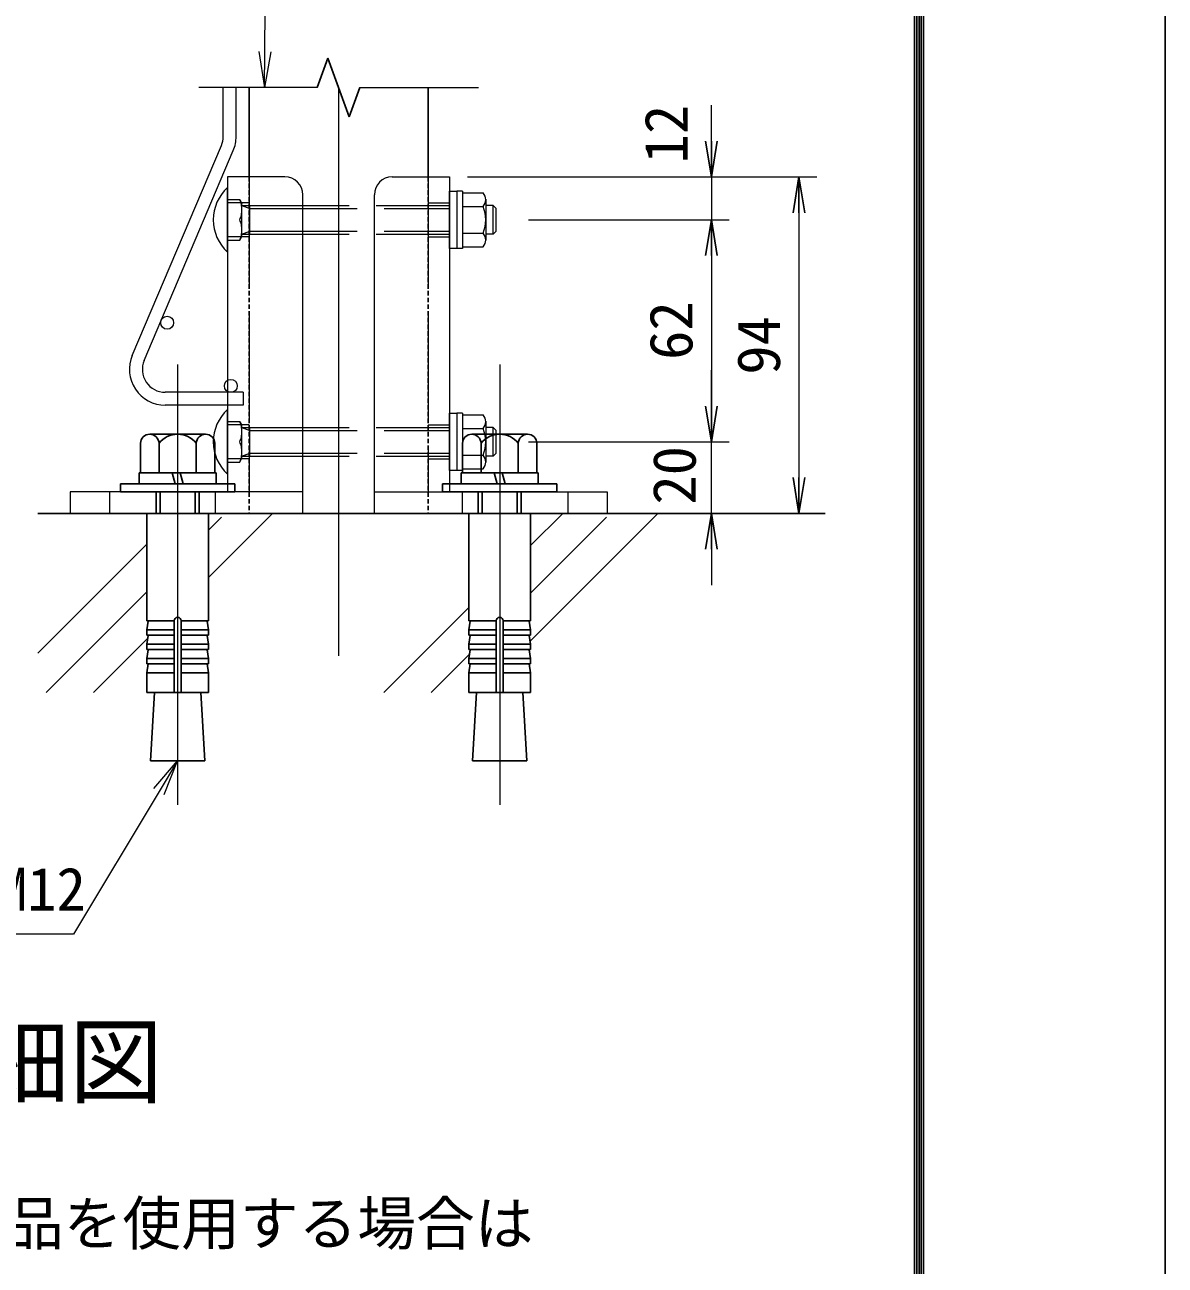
# Model space of a CAD drawing. Units: millimetres, scale not verified, with parts at other scales. Extents: x -3536 to 4864, y -2970 to 2970.
# Drawn here: x 3590 to 4864, y -1564 to -179 of the extents above; entities that cross this region are included whole.
import ezdxf
from ezdxf.enums import TextEntityAlignment as Align

# ---------------------------------------------------------------- set-up
doc = ezdxf.new("R2010")
doc.units = ezdxf.units.MM
doc.header["$LTSCALE"] = 20
for name, pattern in [('DASHED', [7.5, 6, -1.5]), ('USER1', [50.8, 31.75, -6.35, 6.35, -6.35]), ('USER3', [0.375, 0.25, -0.125])]:
    doc.linetypes.add(name, pattern=pattern)
for name, color, linetype, lineweight in [('0-1_D-BMK', 2, 'USER1', 13), ('0-2_D-STR1', 1, 'Continuous', 25), ('0-3_D-STR3', 3, 'Continuous', 13), ('0-4_D-STR-TXT', 7, 'Continuous', 13), ('0-5_D-STR2', 7, 'Continuous', 13), ('0-6_D-STR-DIM', 7, 'Continuous', 13), ('0-7_0', 7, 'Continuous', 25), ('0-9_D-DCR-HCH', 7, 'Continuous', 13), ('0-A_D-BGD', 7, 'Continuous', 25), ('0-B_D-TTL', 7, 'Continuous', 25)]:
    doc.layers.add(name, color=color, linetype=linetype, lineweight=lineweight)
doc.layers.add('0-8_D-TTL-TXT', color=7, linetype='Continuous')
doc.styles.add('ＭＳ ゴシック', font='')
doc.styles.get('ＭＳ ゴシック').set_extended_font_data('MS Gothic')

# ---------------------------------------------------------------- blocks, each defined once
blk = doc.blocks.new('_Open')
at = {"layer": '0-7_0'}
blk.add_line((-20, 3.33), (0, 0), dxfattribs=at)
blk.add_lwpolyline([(-20, -3.33), (0, 0), (-20, 0)], dxfattribs=at)

msp = doc.modelspace()

# ---------------------------------------------------------------- linework, layer by layer
at = {"layer": '0-1_D-BMK'}
for p, q in [((3940.85, -248.63), (3940.85, -950.81)), ((3760.85, -558.1), (3760.85, -1050.11)), ((4120.85, -558.1), (4120.85, -1050.11))]:
    msp.add_line(p, q, dxfattribs=at)
at = {"layer": '0-2_D-STR1'}
for p, q in [((3840.85, -248.63), (3840.85, -348.49)), ((4040.85, -248.63), (4040.85, -348.49))]:
    msp.add_line(p, q, dxfattribs=at)
at = {"layer": '0-2_D-STR1', "linetype": 'USER3'}
for p, q in [((3840.85, -348.49), (3840.85, -724.5)), ((4040.85, -348.49), (4040.85, -724.5)), ((3840.85, -724.5), (4040.85, -724.5))]:
    msp.add_line(p, q, dxfattribs=at)
at = {"layer": '0-3_D-STR3'}
for p, q in [((3880.85, -348.5), (3816.85, -348.5)), ((3816.85, -348.5), (3816.85, -700.5)), ((4000.85, -348.5), (4064.85, -348.5)), ((4064.85, -348.5), (4064.85, -700.5)), ((3816.85, -432.49), (3816.85, -360.49)), ((3900.85, -724.5), (3900.85, -368.5)), ((3980.85, -724.5), (3980.85, -368.5)), ((4072.85, -364.49), (4072.85, -428.49)), ((4079.25, -364.49), (4072.85, -364.49)), ((4079.25, -366.49), (4079.25, -426.49)), ((4079.25, -366.49), (4102.45, -366.49)), ((4105.25, -373.38), (4105.25, -419.56)), ((4079.25, -381.49), (4102.45, -381.49)), ((4113.65, -380.47), (4105.25, -380.47)), ((4113.65, -412.47), (4113.65, -380.47)), ((4113.65, -380.47), (4116.85, -383.67)), ((4116.85, -409.27), (4116.85, -383.67)), ((4079.25, -411.49), (4102.45, -411.49)), ((4113.65, -412.47), (4105.25, -412.47)), ((4113.65, -412.47), (4116.85, -409.27)), ((4079.25, -426.49), (4102.45, -426.49)), ((3816.85, -680.5), (3816.85, -608.5)), ((4072.85, -612.5), (4072.85, -676.5)), ((4079.25, -612.5), (4072.85, -612.5)), ((4079.25, -614.5), (4079.25, -674.5)), ((4079.25, -614.5), (4102.45, -614.5)), ((4105.25, -621.38), (4105.25, -667.57)), ((4079.25, -629.5), (4102.45, -629.5)), ((4113.65, -628.47), (4105.25, -628.47)), ((4113.65, -660.48), (4113.65, -628.47)), ((4113.65, -628.47), (4116.85, -631.67)), ((4116.85, -657.27), (4116.85, -631.67)), ((4079.25, -659.5), (4102.45, -659.5)), ((4113.65, -660.48), (4105.25, -660.48)), ((4113.65, -660.48), (4116.85, -657.27)), ((4079.25, -674.5), (4102.45, -674.5)), ((3900.85, -700.5), (3640.85, -700.5)), ((3640.85, -700.5), (3640.85, -724.5)), ((3980.85, -700.5), (4240.85, -700.5)), ((4240.85, -700.5), (4240.85, -724.5)), ((3900.85, -724.5), (3640.85, -724.5)), ((3726.48, -724.5), (3795.68, -724.5)), ((3726.48, -724.5), (3795.68, -724.5)), ((3980.85, -724.5), (4240.85, -724.5)), ((4086.25, -724.5), (4155.45, -724.5))]:
    msp.add_line(p, q, dxfattribs=at)
at = {"layer": '0-3_D-STR3', "linetype": 'DASHED'}
for p, q in [((3840.85, -348.5), (3840.85, -700.5)), ((4040.85, -348.5), (4040.85, -700.5)), ((3816.85, -373.89), (3830.45, -373.89)), ((3830.45, -373.89), (3832.85, -378.05)), ((3840.85, -377.5), (3816.85, -377.5)), ((3832.85, -414.94), (3832.85, -378.05)), ((3832.85, -380.49), (4064.85, -380.47)), ((3832.85, -380.49), (3841.65, -383.69)), ((3841.65, -412.49), (3841.65, -380.49)), ((3841.65, -383.69), (4064.85, -383.67)), ((4040.85, -377.5), (4064.85, -377.5)), ((3840.85, -415.5), (3816.85, -415.5)), ((3830.45, -419.09), (3832.85, -414.94)), ((3832.85, -412.49), (3841.65, -409.29)), ((3832.85, -412.49), (4064.85, -412.47)), ((3841.65, -409.29), (4064.85, -409.27)), ((4040.85, -415.5), (4064.85, -415.5)), ((3816.85, -419.09), (3830.45, -419.09)), ((3816.85, -621.9), (3830.45, -621.9)), ((3830.45, -621.9), (3832.85, -626.05)), ((3840.85, -625.5), (3816.85, -625.5)), ((3832.85, -662.94), (3832.85, -626.05)), ((3832.85, -628.5), (4064.85, -628.48)), ((3832.85, -628.5), (3841.65, -631.7)), ((3841.65, -660.5), (3841.65, -628.5)), ((3841.65, -631.7), (4064.85, -631.68)), ((4040.85, -625.5), (4064.85, -625.5)), ((3840.85, -663.5), (3816.85, -663.5)), ((3830.45, -667.1), (3832.85, -662.94)), ((3832.85, -660.5), (3841.65, -657.3)), ((3832.85, -660.5), (4064.85, -660.48)), ((3841.65, -657.3), (4064.85, -657.28)), ((4040.85, -663.5), (4064.85, -663.5)), ((3816.85, -667.1), (3830.45, -667.1)), ((3684.85, -700.5), (3684.85, -724.5)), ((3802.85, -700.5), (3802.85, -724.5)), ((4078.85, -700.5), (4078.85, -724.5)), ((4196.85, -700.5), (4196.85, -724.5))]:
    msp.add_line(p, q, dxfattribs=at)
at = {"layer": '0-3_D-STR3', "lineweight": 25}
for p, q in [((3792.26, -636.1), (3729.9, -636.1)), ((3737.08, -636.1), (3785.08, -636.1)), ((4152.02, -636.1), (4089.67, -636.1)), ((4096.85, -636.1), (4144.85, -636.1)), ((3719.51, -646.1), (3719.51, -679.3)), ((3740.29, -679.3), (3740.29, -646.1)), ((3781.86, -679.3), (3781.86, -646.1)), ((3802.65, -679.3), (3802.65, -646.1)), ((4079.28, -646.1), (4079.28, -679.3)), ((4100.06, -679.3), (4100.06, -646.1)), ((4141.63, -679.3), (4141.63, -646.1)), ((4162.42, -679.3), (4162.42, -646.1)), ((3697.08, -691.3), (3697.08, -700.5)), ((3825.08, -691.3), (3697.08, -691.3)), ((3804.08, -679.3), (3718.08, -679.3)), ((3718.08, -679.3), (3718.08, -691.3)), ((3718.08, -691.3), (3804.08, -691.3)), ((3719.51, -679.3), (3802.65, -679.3)), ((3755.08, -679.3), (3758.29, -691.3)), ((3767.08, -691.3), (3763.86, -679.3)), ((3804.08, -691.3), (3804.08, -679.3)), ((3825.08, -700.5), (3825.08, -691.3)), ((4056.85, -691.3), (4056.85, -700.5)), ((4184.85, -691.3), (4056.85, -691.3)), ((4163.85, -679.3), (4077.85, -679.3)), ((4077.85, -679.3), (4077.85, -691.3)), ((4077.85, -691.3), (4163.85, -691.3)), ((4079.28, -679.3), (4162.42, -679.3)), ((4114.85, -679.3), (4118.06, -691.3)), ((4126.85, -691.3), (4123.63, -679.3)), ((4163.85, -691.3), (4163.85, -679.3)), ((4184.85, -700.5), (4184.85, -691.3)), ((3697.08, -700.5), (3825.08, -700.5)), ((3697.08, -700.5), (3825.08, -700.5)), ((3737.09, -700.5), (3737.09, -724.5)), ((3741.41, -724.5), (3741.41, -700.5)), ((3780.77, -724.5), (3780.77, -700.5)), ((3785.09, -724.5), (3785.09, -700.5)), ((4056.85, -700.5), (4184.85, -700.5)), ((4096.86, -700.5), (4096.86, -724.5)), ((4101.18, -724.5), (4101.18, -700.5)), ((4140.54, -724.5), (4140.54, -700.5)), ((4144.86, -724.5), (4144.86, -700.5)), ((3726.48, -724.5), (3726.48, -844.65)), ((3795.68, -724.5), (3795.68, -844.65)), ((4086.25, -724.5), (4086.25, -844.65)), ((4155.45, -724.5), (4155.45, -844.65)), ((3757.08, -844.65), (3726.48, -844.65)), ((3726.48, -854.65), (3728.21, -844.8)), ((3757.08, -844.65), (3757.08, -924.5)), ((3765.08, -844.65), (3795.68, -844.65)), ((3765.08, -844.65), (3765.08, -924.5)), ((3795.68, -854.65), (3793.94, -844.8)), ((4116.85, -844.65), (4086.25, -844.65)), ((4086.25, -854.65), (4087.98, -844.8)), ((4116.85, -844.65), (4116.85, -924.5)), ((4124.85, -844.65), (4155.45, -844.65)), ((4124.85, -844.65), (4124.85, -924.5)), ((4155.45, -854.65), (4153.71, -844.8)), ((3726.48, -854.65), (3757.08, -854.65)), ((3726.48, -854.65), (3726.48, -860.65)), ((3795.68, -854.65), (3765.08, -854.65)), ((3795.68, -854.65), (3795.68, -860.65)), ((4086.25, -854.65), (4116.85, -854.65)), ((4086.25, -854.65), (4086.25, -860.65)), ((4155.45, -854.65), (4124.85, -854.65)), ((4155.45, -854.65), (4155.45, -860.65)), ((3726.48, -860.65), (3757.08, -860.65)), ((3726.48, -870.65), (3728.21, -860.8)), ((3726.48, -870.65), (3757.08, -870.65)), ((3726.48, -870.65), (3726.48, -876.65)), ((3795.68, -860.65), (3765.08, -860.65)), ((3795.68, -870.65), (3765.08, -870.65)), ((3795.68, -870.65), (3793.94, -860.8)), ((3795.68, -870.65), (3795.68, -876.65)), ((4086.25, -860.65), (4116.85, -860.65)), ((4086.25, -870.65), (4087.98, -860.8)), ((4086.25, -870.65), (4116.85, -870.65)), ((4086.25, -870.65), (4086.25, -876.65)), ((4155.45, -860.65), (4124.85, -860.65)), ((4155.45, -870.65), (4124.85, -870.65)), ((4155.45, -870.65), (4153.71, -860.8)), ((4155.45, -870.65), (4155.45, -876.65)), ((3726.48, -876.65), (3757.08, -876.65)), ((3726.48, -886.65), (3728.21, -876.8)), ((3726.48, -886.65), (3757.08, -886.65)), ((3726.48, -886.65), (3726.48, -892.65)), ((3795.68, -876.65), (3765.08, -876.65)), ((3795.68, -886.65), (3765.08, -886.65)), ((3795.68, -886.65), (3793.94, -876.8)), ((3795.68, -886.65), (3795.68, -892.65)), ((4086.25, -876.65), (4116.85, -876.65)), ((4086.25, -886.65), (4087.98, -876.8)), ((4086.25, -886.65), (4116.85, -886.65)), ((4086.25, -886.65), (4086.25, -892.65)), ((4155.45, -876.65), (4124.85, -876.65)), ((4155.45, -886.65), (4124.85, -886.65)), ((4155.45, -886.65), (4153.71, -876.8)), ((4155.45, -886.65), (4155.45, -892.65)), ((3726.48, -902.5), (3728.21, -892.65)), ((3726.48, -892.65), (3757.08, -892.65)), ((3795.68, -892.65), (3765.08, -892.65)), ((3795.68, -902.5), (3793.94, -892.65)), ((4086.25, -902.5), (4087.98, -892.65)), ((4086.25, -892.65), (4116.85, -892.65)), ((4155.45, -892.65), (4124.85, -892.65)), ((4155.45, -902.5), (4153.71, -892.65)), ((3726.48, -902.5), (3757.08, -902.5)), ((3726.48, -902.5), (3726.48, -924.5)), ((3795.68, -902.5), (3765.08, -902.5)), ((3795.68, -902.5), (3795.68, -924.5)), ((4086.25, -902.5), (4116.85, -902.5)), ((4086.25, -902.5), (4086.25, -924.5)), ((4155.45, -902.5), (4124.85, -902.5)), ((4155.45, -902.5), (4155.45, -924.5)), ((3726.48, -924.5), (3795.68, -924.5)), ((3735.1, -924.5), (3730.76, -1000.9)), ((3787.06, -924.5), (3791.39, -1000.9)), ((4086.25, -924.5), (4155.45, -924.5)), ((4094.87, -924.5), (4090.53, -1000.9)), ((4146.82, -924.5), (4151.16, -1000.9)), ((3791.39, -1000.9), (3730.76, -1000.9)), ((4151.16, -1000.9), (4090.53, -1000.9))]:
    msp.add_line(p, q, dxfattribs=at)
at = {"layer": '0-3_D-STR3'}
for points in [[(4072.85, -364.49), (4072.85, -428.49), (4064.85, -428.49), (4064.85, -364.49)], [(4072.85, -612.5), (4072.85, -676.5), (4064.85, -676.5), (4064.85, -612.5)]]:
    msp.add_lwpolyline(points, close=True, dxfattribs=at)
for points in [[(4079.25, -364.49), (4079.25, -428.49), (4072.85, -428.49)], [(4079.25, -612.5), (4079.25, -676.5), (4072.85, -676.5)]]:
    msp.add_lwpolyline(points, dxfattribs=at)
for centre, radius, start, end in [((3880.85, -368.5), 20, 0, 90), ((4000.85, -368.5), 20, 90, 180), ((3849.35, -396.49), 48.5, 132.07502, 227.92498), ((4093.87, -373.99), 11.39, 318.83491, 41.16509), ((4063.67, -396.49), 41.58, 338.85295, 21.14705), ((4093.86, -418.99), 11.4, 318.86505, 41.13495), ((3849.35, -644.5), 48.5, 132.07502, 227.92498), ((4093.87, -622), 11.39, 318.83491, 41.16509), ((4063.67, -644.5), 41.58, 338.85295, 21.14705), ((4093.86, -667), 11.4, 318.86505, 41.13495)]:
    msp.add_arc(centre, radius, start, end, dxfattribs=at)
at = {"layer": '0-3_D-STR3', "linetype": 'DASHED'}
for centre, radius, start, end in [((3804.84, -385.19), 27.99, 336.18668, 23.81332), ((3805.05, -407.79), 27.8, 336.0128, 23.9872), ((3804.84, -633.2), 27.99, 336.18668, 23.81332), ((3805.05, -655.8), 27.8, 336.0128, 23.9872)]:
    msp.add_arc(centre, radius, start, end, dxfattribs=at)
at = {"layer": '0-3_D-STR3', "lineweight": 25}
for centre, radius, start, end in [((3729.9, -646.5), 10.4, 2.20423, 177.79577), ((3761.08, -662.7), 26.6, 38.61324, 141.38676), ((3792.26, -646.5), 10.4, 2.20423, 177.79577), ((4089.67, -646.5), 10.4, 2.20423, 177.79577), ((4120.85, -662.7), 26.6, 38.61324, 141.38676), ((4152.02, -646.5), 10.4, 2.20423, 177.79577), ((3761.08, -844.65), 4, 0, 180), ((4120.85, -844.65), 4, 0, 180)]:
    msp.add_arc(centre, radius, start, end, dxfattribs=at)
at = {"layer": '0-4_D-STR-TXT'}
msp.add_line((3865.07, -208.68), (3858.08, -248.63), dxfattribs=at)
msp.add_lwpolyline([(3851.74, -208.57), (3858.08, -248.63), (3858.41, -208.63), (3860.39, 34.64), (4477.51, 34.64), (4484.71, 34.64)], dxfattribs=at)
at = {"layer": '0-5_D-STR2'}
for p, q in [((3812.05, -303.35), (3812.05, -248.63)), ((3826.45, -303.35), (3826.45, -248.63)), ((3710.42, -547.96), (3810.01, -313.35)), ((3723.68, -553.58), (3823.27, -318.98)), ((3834.45, -589.19), (3747.25, -589.19)), ((3834.45, -589.19), (3834.45, -603.59)), ((3834.45, -603.59), (3747.25, -603.59))]:
    msp.add_line(p, q, dxfattribs=at)
for centre in [(3749.37, -511.48), (3820.45, -581.99)]:
    msp.add_circle(centre, 7.2, dxfattribs=at)
for centre, radius, start, end in [((3786.45, -303.35), 25.6, 337, 0), ((3786.45, -303.35), 40, 337, 0), ((3747.25, -563.59), 40, 157, 270), ((3747.25, -563.59), 25.6, 157, 270)]:
    msp.add_arc(centre, radius, start, end, dxfattribs=at)
at = {"layer": '0-6_D-STR-DIM'}
for p, q in [((4357.33, -308.49), (4357.33, -268.49)), ((4084.85, -348.49), (4377.33, -348.49)), ((4084.85, -348.49), (4475.22, -348.49)), ((4357.33, -348.49), (4357.33, -396.49)), ((4152.86, -396.49), (4377.33, -396.49)), ((4152.86, -396.49), (4377.33, -396.49)), ((4455.22, -388.49), (4455.22, -684.5)), ((4357.33, -436.49), (4357.33, -604.5)), ((4357.33, -436.49), (4357.33, -476.49)), ((4357.33, -604.5), (4357.33, -564.5)), ((4152.86, -644.5), (4377.33, -644.5)), ((4152.86, -644.5), (4377.33, -644.5)), ((4357.33, -724.5), (4357.33, -644.5)), ((4260.85, -724.5), (4377.33, -724.5)), ((4260.85, -724.5), (4475.22, -724.5)), ((4357.33, -764.5), (4357.33, -804.5)), ((3734.55, -1031.76), (3760.86, -1000.9))]:
    msp.add_line(p, q, dxfattribs=at)
msp.add_lwpolyline([(3745.98, -1038.63), (3760.86, -1000.9), (3740.26, -1035.19), (3644.58, -1194.5), (3290.87, -1194.5), (2901.04, -1194.5)], dxfattribs=at)
at = {"layer": '0-7_0'}
for p, q in [((3916.91, -248.63), (3928.88, -215.74)), ((3928.88, -215.74), (3952.82, -281.52)), ((3952.82, -281.52), (3964.79, -248.63))]:
    msp.add_line(p, q, dxfattribs=at)
at = {"layer": '0-9_D-DCR-HCH'}
for p, q in [((3916.91, -248.63), (3784.59, -248.63)), ((3964.79, -248.63), (4097.1, -248.63)), ((3795.46, -796.18), (3867.14, -724.5)), ((3795.46, -743.15), (3810.03, -728.58)), ((4154.82, -867.16), (4297.48, -724.5)), ((4155.43, -760.47), (4191.41, -724.5)), ((4155.43, -813.51), (4240.36, -728.58)), ((3605, -880.58), (3726.26, -759.31)), ((3614.11, -924.5), (3726.26, -812.35)), ((3991.41, -924.5), (4086.23, -829.68)), ((3667.14, -924.5), (3727.39, -864.25)), ((4044.44, -924.5), (4087.08, -881.86))]:
    msp.add_line(p, q, dxfattribs=at)
at = {"layer": '0-A_D-BGD'}
msp.add_line((4484.36, -724.5), (3605, -724.5), dxfattribs=at)
at = {"layer": '0-B_D-TTL', "color": 2}
msp.add_lwpolyline([(-3535.68, 2970), (4864.32, 2970), (4864.32, -2970), (-3535.68, -2970)], close=True, dxfattribs=at)
at = {"layer": '0-B_D-TTL'}
for points in [[(-3265.68, 2750), (4594.32, 2750), (4594.32, -2750), (-3265.68, -2750)], [(-3263.18, 2747.5), (4591.82, 2747.5), (4591.82, -2747.5), (-3263.18, -2747.5)], [(-3260.68, 2745), (4589.32, 2745), (4589.32, -2745), (-3260.68, -2745)], [(-3258.18, 2742.5), (4586.82, 2742.5), (4586.82, -2742.5), (-3258.18, -2742.5)], [(-3255.68, 2740), (4584.32, 2740), (4584.32, -2740), (-3255.68, -2740)]]:
    msp.add_lwpolyline(points, close=True, dxfattribs=at)

# ---------------------------------------------------------------- block references
at = {"layer": '0-6_D-STR-DIM', "xscale": 2, "yscale": 2}
for p, rotation in [((4357.33, -348.49), 270), ((4455.22, -348.49), 90), ((4357.33, -396.49), 90), ((4357.33, -396.49), 90), ((4357.33, -644.5), 270), ((4357.33, -644.5), 270), ((4455.22, -724.5), 270), ((4357.33, -724.5), 90)]:
    msp.add_blockref('_Open', p, dxfattribs=dict(at, rotation=rotation))

# ---------------------------------------------------------------- texts
at = {"layer": '0-4_D-STR-TXT', "style": 'ＭＳ ゴシック'}
for s, p in [('他穿孔めねじアンカーM12', (2904.37, -1182.63)), ('※門柱に後付ベースプレート部品を使用する場合は', (2649.87, -1556.12))]:
    msp.add_text(s, height=48.09, dxfattribs=at).set_placement(p, align=Align.BOTTOM_LEFT)
at = {"layer": '0-6_D-STR-DIM', "style": 'ＭＳ ゴシック'}
for s, p in [('12', (4345.18, -333.34)), ('62', (4350.59, -552.97)), ('94', (4448.47, -569.49)), ('20', (4354.31, -714.65))]:
    msp.add_text(s, height=48.09, rotation=90, dxfattribs=at).set_placement(p, align=Align.BOTTOM_LEFT)
at = {"layer": '0-8_D-TTL-TXT', "style": 'ＭＳ ゴシック'}
msp.add_text('後付B-PL詳細図', height=76.98, dxfattribs=at).set_placement((3010.42, -1398.49), align=Align.BOTTOM_LEFT)

doc.saveas('drawing.dxf')
